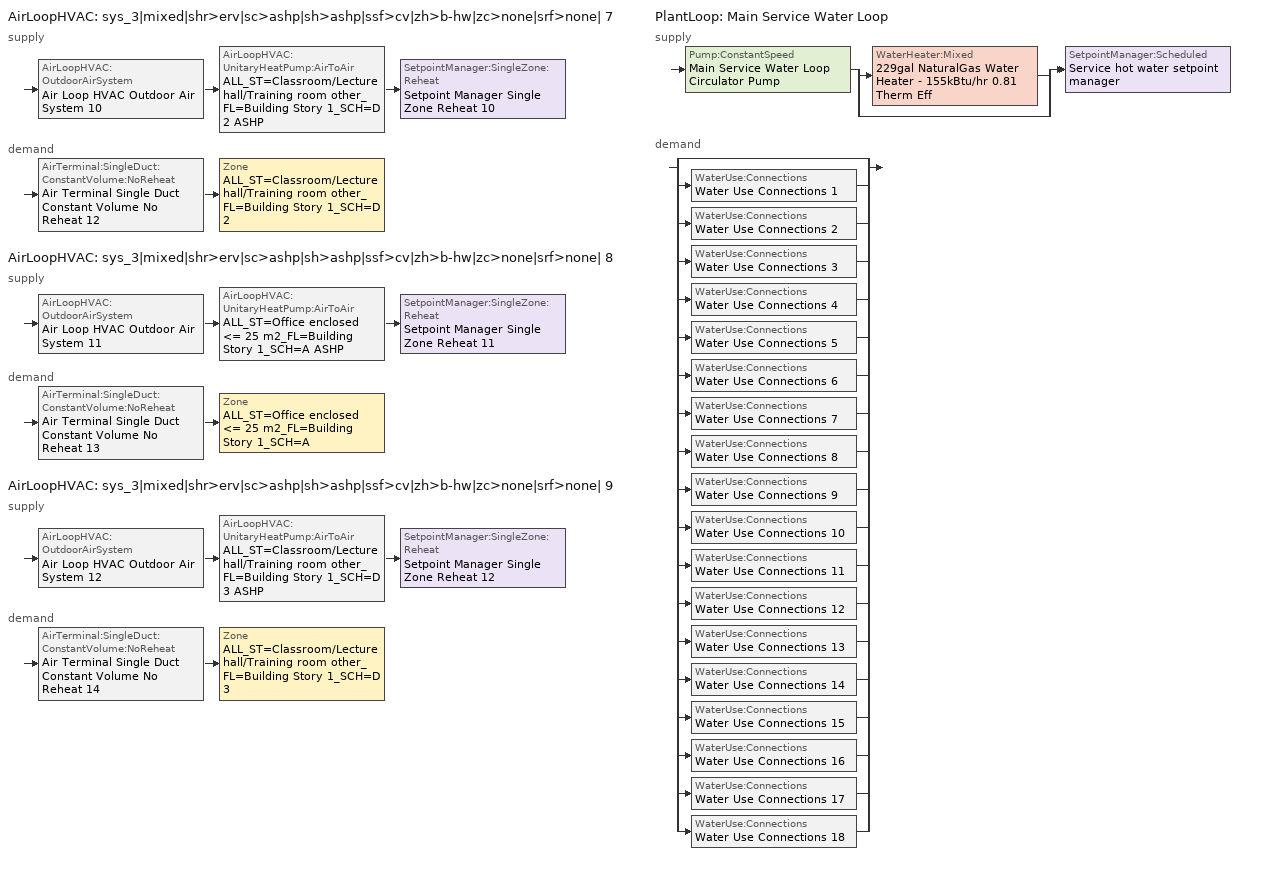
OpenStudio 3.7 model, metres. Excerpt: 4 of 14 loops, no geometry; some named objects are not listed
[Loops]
AirLoopHVAC 'sys_3|mixed|shr>erv|sc>ashp|sh>ashp|ssf>cv|zh>b-hw|zc>none|srf>none| 7'
 supply: AirLoopHVAC:OutdoorAirSystem 'Air Loop HVAC Outdoor Air System 10' > AirLoopHVAC:UnitaryHeatPump:AirToAir 'ALL_ST=Classroom/Lecture hall/Training room other_FL=Building Story 1_SCH=D 2 ASHP' > SetpointManager:SingleZone:Reheat 'Setpoint Manager Single Zone Reheat 10'
 demand: AirTerminal:SingleDuct:ConstantVolume:NoReheat 'Air Terminal Single Duct Constant Volume No Reheat 12' > Zone 'ALL_ST=Classroom/Lecture hall/Training room other_FL=Building Story 1_SCH=D 2'
AirLoopHVAC 'sys_3|mixed|shr>erv|sc>ashp|sh>ashp|ssf>cv|zh>b-hw|zc>none|srf>none| 8'
 supply: AirLoopHVAC:OutdoorAirSystem 'Air Loop HVAC Outdoor Air System 11' > AirLoopHVAC:UnitaryHeatPump:AirToAir 'ALL_ST=Office enclosed <= 25 m2_FL=Building Story 1_SCH=A ASHP' > SetpointManager:SingleZone:Reheat 'Setpoint Manager Single Zone Reheat 11'
 demand: AirTerminal:SingleDuct:ConstantVolume:NoReheat 'Air Terminal Single Duct Constant Volume No Reheat 13' > Zone 'ALL_ST=Office enclosed <= 25 m2_FL=Building Story 1_SCH=A'
AirLoopHVAC 'sys_3|mixed|shr>erv|sc>ashp|sh>ashp|ssf>cv|zh>b-hw|zc>none|srf>none| 9'
 supply: AirLoopHVAC:OutdoorAirSystem 'Air Loop HVAC Outdoor Air System 12' > AirLoopHVAC:UnitaryHeatPump:AirToAir 'ALL_ST=Classroom/Lecture hall/Training room other_FL=Building Story 1_SCH=D 3 ASHP' > SetpointManager:SingleZone:Reheat 'Setpoint Manager Single Zone Reheat 12'
 demand: AirTerminal:SingleDuct:ConstantVolume:NoReheat 'Air Terminal Single Duct Constant Volume No Reheat 14' > Zone 'ALL_ST=Classroom/Lecture hall/Training room other_FL=Building Story 1_SCH=D 3'
PlantLoop 'Main Service Water Loop'
 supply: Pump:ConstantSpeed 'Main Service Water Loop Circulator Pump' > split
  | WaterHeater:Mixed '229gal NaturalGas Water Heater - 155kBtu/hr 0.81 Therm Eff'
  | bypass
  join > SetpointManager:Scheduled 'Service hot water setpoint manager'
 demand: split
  | bypass
  | WaterUse:Connections 'Water Use Connections 1'
  | WaterUse:Connections 'Water Use Connections 2'
  | WaterUse:Connections 'Water Use Connections 3'
  | WaterUse:Connections 'Water Use Connections 4'
  | WaterUse:Connections 'Water Use Connections 5'
  | WaterUse:Connections 'Water Use Connections 6'
  | WaterUse:Connections 'Water Use Connections 7'
  | WaterUse:Connections 'Water Use Connections 8'
  | WaterUse:Connections 'Water Use Connections 9'
  | WaterUse:Connections 'Water Use Connections 10'
  | WaterUse:Connections 'Water Use Connections 11'
  | WaterUse:Connections 'Water Use Connections 12'
  | WaterUse:Connections 'Water Use Connections 13'
  | WaterUse:Connections 'Water Use Connections 14'
  | WaterUse:Connections 'Water Use Connections 15'
  | WaterUse:Connections 'Water Use Connections 16'
  | WaterUse:Connections 'Water Use Connections 17'
  | WaterUse:Connections 'Water Use Connections 18'
[Sizing:Zone] Zone Cooling Design Supply Air Temperature Input Method=TemperatureDifference; Zone Cooling Design Supply Air Temperature {C}=14; Zone Cooling Design Supply Air Temperature Difference {deltaC}=11; Zone Heating Design Supply Air Temperature Input Method=TemperatureDifference; Zone Heating Design Supply Air Temperature {C}=40; Zone Heating Design Supply Air Temperature Difference {deltaC}=21; Zone Cooling Design Supply Air Humidity Ratio {kg-H2O/kg-air}=0.0085; Zone Heating Design Supply Air Humidity Ratio {kg-H2O/kg-air}=0.008; Zone Heating Sizing Factor=1.3; Zone Cooling Sizing Factor=1; Cooling Design Air Flow Method=DesignDay; Heating Design Air Flow Method=DesignDay; Account for Dedicated Outdoor Air System=No; Dedicated Outdoor Air System Control Strategy=NeutralSupplyAir; Dedicated Outdoor Air Low Setpoint Temperature for Design {C}=autosize; Dedicated Outdoor Air High Setpoint Temperature for Design {C}=autosize; Zone Load Sizing Method=Sensible Load Only No Latent Load; Zone Latent Cooling Design Supply Air Humidity Ratio Input Method=HumidityRatioDifference; Zone Cooling Design Supply Air Humidity Ratio Difference {kgWater/kgDryAir}=0.005; Zone Latent Heating Design Supply Air Humidity Ratio Input Method=HumidityRatioDifference; Zone Humidification Design Supply Air Humidity Ratio Difference {kgWater/kgDryAir}=0.005
ALL_ST=Classroom/Lecture hall/Training room other_FL=Building Story 1_SCH=D 2; ALL_ST=Office enclosed <= 25 m2_FL=Building Story 1_SCH=A; ALL_ST=Classroom/Lecture hall/Training room other_FL=Building Story 1_SCH=D 3
[Zone equipment]
ALL_ST=Classroom/Lecture hall/Training room other_FL=Building Story 1_SCH=D 2: Zone HVAC Baseboard Convective Water 12, Air Terminal Single Duct Constant Volume No Reheat 12
ALL_ST=Office enclosed <= 25 m2_FL=Building Story 1_SCH=A: Zone HVAC Baseboard Convective Water 13, Air Terminal Single Duct Constant Volume No Reheat 13
ALL_ST=Classroom/Lecture hall/Training room other_FL=Building Story 1_SCH=D 3: Zone HVAC Baseboard Convective Water 14, Air Terminal Single Duct Constant Volume No Reheat 14
[PlantLoop]
Main Service Water Loop: Glycol Concentration=0; Maximum Loop Temperature {C}=60; Minimum Loop Temperature {C}=10; Plant Loop Volume {m3}=Autocalculate; Load Distribution Scheme=Optimal
[Sizing:Plant]
Main Service Water Loop: Loop Type=Heating; Design Loop Exit Temperature {C}=60; Loop Design Temperature Difference {deltaC}=5; Sizing Option=NonCoincident; Zone Timesteps in Averaging Window=1; Coincident Sizing Factor Mode=None
[AirLoopHVAC] Design Supply Air Flow Rate {m3/s}=autosize; Design Return Air Flow Fraction of Supply Air Flow=1
Name | Availability Schedule
sys_3|mixed|shr>erv|sc>ashp|sh>ashp|ssf>cv|zh>b-hw|zc>none|srf>none| 7 | sys_3|mixed|shr>none|sc>ashp|sh>ashp|ssf>cv|zh>b-hw|zc>none|srf>none| 7 Occ Sch
sys_3|mixed|shr>erv|sc>ashp|sh>ashp|ssf>cv|zh>b-hw|zc>none|srf>none| 8 | sys_3|mixed|shr>none|sc>ashp|sh>ashp|ssf>cv|zh>b-hw|zc>none|srf>none| 8 Occ Sch
sys_3|mixed|shr>erv|sc>ashp|sh>ashp|ssf>cv|zh>b-hw|zc>none|srf>none| 9 | sys_3|mixed|shr>none|sc>ashp|sh>ashp|ssf>cv|zh>b-hw|zc>none|srf>none| 9 Occ Sch
[Sizing:System] Type of Load to Size On=Sensible; Design Outdoor Air Flow Rate {m3/s}=Autosize; Central Heating Maximum System Air Flow Ratio=1; Preheat Design Temperature {C}=7; Preheat Design Humidity Ratio {kg-H2O/kg-Air}=0.008; Precool Design Temperature {C}=13; Precool Design Humidity Ratio {kg-H2O/kg-Air}=0.008; Central Cooling Design Supply Air Temperature {C}=13; Central Heating Design Supply Air Temperature {C}=43; Sizing Option=NonCoincident; 100% Outdoor Air in Cooling=No; 100% Outdoor Air in Heating=No; Central Cooling Design Supply Air Humidity Ratio {kg-H2O/kg-Air}=0.0085; Central Heating Design Supply Air Humidity Ratio {kg-H2O/kg-Air}=0.008; Cooling Design Air Flow Method=DesignDay; Cooling Design Air Flow Rate {m3/s}=0; Heating Design Air Flow Method=DesignDay; Heating Design Air Flow Rate {m3/s}=0; System Outdoor Air Method=ZoneSum; Zone Maximum Outdoor Air Fraction=1; Cooling Supply Air Flow Rate Per Floor Area {m3/s-m2}=0.00996765; Cooling Fraction of Autosized Cooling Supply Air Flow Rate=1; Cooling Supply Air Flow Rate Per Unit Cooling Capacity {m3/s-W}=3.94755e-05; Heating Supply Air Flow Rate Per Floor Area {m3/s-m2}=0.00996765; Heating Fraction of Autosized Heating Supply Air Flow Rate=1; Heating Fraction of Autosized Cooling Supply Air Flow Rate=1; Heating Supply Air Flow Rate Per Unit Heating Capacity {m3/s-W}=3.15882e-05; Cooling Design Capacity Method=CoolingDesignCapacity; Cooling Design Capacity {W}=autosize; Cooling Design Capacity Per Floor Area {W/m2}=234.7; Fraction of Autosized Cooling Design Capacity=1; Heating Design Capacity Method=HeatingDesignCapacity; Heating Design Capacity {W}=autosize; Heating Design Capacity Per Floor Area {W/m2}=157; Fraction of Autosized Heating Design Capacity=1; Central Cooling Capacity Control Method=OnOff; Occupant Diversity=autosize
sys_3|mixed|shr>erv|sc>ashp|sh>ashp|ssf>cv|zh>b-hw|zc>none|srf>none| 7; sys_3|mixed|shr>erv|sc>ashp|sh>ashp|ssf>cv|zh>b-hw|zc>none|srf>none| 8; sys_3|mixed|shr>erv|sc>ashp|sh>ashp|ssf>cv|zh>b-hw|zc>none|srf>none| 9
[Fan:OnOff] Availability Schedule=Always On Discrete; Fan Total Efficiency=0.39975; Maximum Flow Rate {m3/s}=autosize; Motor Efficiency=0.615; Motor In Airstream Fraction=1
Name | Pressure Rise {Pa} | Fan Power Ratio Function of Speed Ratio Curve | Fan Efficiency Ratio Function of Speed Ratio Curve
Fan On Off 10 | 1110.94 | Fan On Off Power Curve 9 | Fan On Off Efficiency Curve 9
Fan On Off 11 | 622.722 | Fan On Off Power Curve 10 | Fan On Off Efficiency Curve 10
Fan On Off 12 | 1110.94 | Fan On Off Power Curve 11 | Fan On Off Efficiency Curve 11
[Coil:Cooling:DX:SingleSpeed] Availability Schedule=Always On Discrete; Rated Total Cooling Capacity {W}=autosize; Rated Sensible Heat Ratio=autosize; Rated Air Flow Rate {m3/s}=autosize; Rated Evaporator Fan Power Per Volume Flow Rate 2017 {W/(m3/s)}=773.3; Rated Evaporator Fan Power Per Volume Flow Rate 2023 {W/(m3/s)}=934.4; Total Cooling Capacity Function of Temperature Curve=DXCOOL-NECB2011-REF-CAPFT; Total Cooling Capacity Function of Flow Fraction Curve=DXCOOL-NECB2011-REF-CAPFFLOW; Energy Input Ratio Function of Temperature Curve=DXCOOL-NECB2011-REF-COOLEIRFT; Energy Input Ratio Function of Flow Fraction Curve=DXCOOL-NECB2011-REF-COOLEIRFFLOW; Part Load Fraction Correlation Curve=DXCOOL-NECB2011-REF-COOLPLFFPLR; Minimum Outdoor Dry-Bulb Temperature for Compressor Operation {C}=-25; Nominal Time for Condensate Removal to Begin {s}=0; Ratio of Initial Moisture Evaporation Rate and Steady State Latent Capacity=0; Maximum Cycling Rate {cycles/hr}=0; Latent Capacity Time Constant {s}=0; Condenser Type=AirCooled; Evaporative Condenser Effectiveness=0.9; Evaporative Condenser Air Flow Rate {m3/s}=autosize; Evaporative Condenser Pump Rated Power Consumption {W}=autosize; Crankcase Heater Capacity {W}=0; Maximum Outdoor Dry-Bulb Temperature for Crankcase Heater Operation {C}=10; Basin Heater Capacity {W/K}=0; Basin Heater Setpoint Temperature {C}=2
Name | Rated COP {W/W}
CoilCoolingDXSingleSpeed_ashp 9 338kBtu/hr 9.3EER; CoilCoolingDXSingleSpeed_ashp 11 413kBtu/hr 9.3EER | 3.23359
CoilCoolingDXSingleSpeed_ashp 10 96kBtu/hr 10.8EER | 3.73314
[Coil:Heating:DX:SingleSpeed] Availability Schedule=Always On Discrete; Rated Air Flow Rate {m3/s}=Autosize; Rated Supply Fan Power Per Volume Flow Rate 2017 {W/(m3/s)}=773.3; Rated Supply Fan Power Per Volume Flow Rate 2023 {W/(m3/s)}=934.4; Total Heating Capacity Function of Temperature Curve=DXHEAT-NECB2011-REF-CAPFT; Total Heating Capacity Function of Flow Fraction Curve=DXHEAT-NECB2011-REF-CAPFFLOW; Energy Input Ratio Function of Temperature Curve=DXHEAT-NECB2011-REF-EIRFT; Energy Input Ratio Function of Flow Fraction Curve=DXHEAT-NECB2011-REF-EIRFFLOW; Part Load Fraction Correlation Curve=DXHEAT-NECB2011-REF-PLFFPLR; Minimum Outdoor Dry-Bulb Temperature for Compressor Operation {C}=-10; Defrost Strategy=Resistive; Defrost Control=Timed; Defrost Time Period Fraction=0.166667; Resistive Defrost Heater Capacity {W}=2000
Name | Rated Total Heating Capacity {W} | Rated COP {W/W}
CoilHeatingDXSingleSpeed_ashp 9 245 Clg kBtu/hr 3.2COPH | 71772.8 | 3.51438
CoilHeatingDXSingleSpeed_ashp 10 70 Clg kBtu/hr 3.3COPH | 20434.1 | 3.53865
CoilHeatingDXSingleSpeed_ashp 11 299 Clg kBtu/hr 3.2COPH | 87719.4 | 3.54015
[Controller:OutdoorAir] Minimum Outdoor Air Flow Rate {m3/s}=autosize; Maximum Outdoor Air Flow Rate {m3/s}=Autosize; Economizer Control Type=DifferentialEnthalpy; Economizer Control Action Type=ModulateFlow; Lockout Type=NoLockout; Minimum Limit Type=FixedMinimum; High Humidity Control=No; Heat Recovery Bypass Control Type=BypassWhenOAFlowGreaterThanMinimum; Economizer Operation Staging=InterlockedWithMechanicalCooling
Name | Minimum Outdoor Air Schedule | Controller Mechanical Ventilation
Controller Outdoor Air 10 | sys_3|mixed|shr>none|sc>ashp|sh>ashp|ssf>cv|zh>b-hw|zc>none|srf>none| 7 Occ Sch | Controller Mechanical Ventilation 10
Controller Outdoor Air 11 | sys_3|mixed|shr>none|sc>ashp|sh>ashp|ssf>cv|zh>b-hw|zc>none|srf>none| 8 Occ Sch | Controller Mechanical Ventilation 11
Controller Outdoor Air 12 | sys_3|mixed|shr>none|sc>ashp|sh>ashp|ssf>cv|zh>b-hw|zc>none|srf>none| 9 Occ Sch | Controller Mechanical Ventilation 12
[Controller:MechanicalVentilation] Availability Schedule=Always On Discrete; System Outdoor Air Method=ZoneSum
Controller Mechanical Ventilation 10; Controller Mechanical Ventilation 11; Controller Mechanical Ventilation 12
[AirLoopHVAC:OutdoorAirSystem]
Name | Controller
Air Loop HVAC Outdoor Air System 10 | Controller Outdoor Air 10
Air Loop HVAC Outdoor Air System 11 | Controller Outdoor Air 11
Air Loop HVAC Outdoor Air System 12 | Controller Outdoor Air 12
[Coil:Heating:Gas] Availability Schedule=Always On Discrete; Nominal Capacity {W}=AutoSize; On Cycle Parasitic Electric Load {W}=0; Part Load Fraction Correlation Curve=FURNACE-EFFPLR-NECB2011; Off Cycle Parasitic Gas Load {W}=0
Name | Gas Burner Efficiency
Coil Heating Gas 10; Coil Heating Gas 12 | 0.81
Coil Heating Gas 11 | 0.924
[AirLoopHVAC:UnitaryHeatPump:AirToAir] Availability Schedule=Always On Discrete; Supply Air Flow Rate During Cooling Operation {m3/s}=Autosize; Supply Air Flow Rate During Heating Operation {m3/s}=Autosize; Maximum Supply Air Temperature from Supplemental Heater {C}=Autosize
Name | Controlling Zone or Thermostat Location | Supply Air Fan | Heating Coil | Cooling Coil | Supplemental Heating Coil | Supply Air Fan Operating Mode Schedule
ALL_ST=Classroom/Lecture hall/Training room other_FL=Building Story 1_SCH=D 2 ASHP | ALL_ST=Classroom/Lecture hall/Training room other_FL=Building Story 1_SCH=D 2 | Fan On Off 10 | CoilHeatingDXSingleSpeed_ashp 9 245 Clg kBtu/hr 3.2COPH | CoilCoolingDXSingleSpeed_ashp 9 338kBtu/hr 9.3EER | Coil Heating Gas 10 | sys_3|mixed|shr>none|sc>ashp|sh>ashp|ssf>cv|zh>b-hw|zc>none|srf>none| 7 Occ Sch
ALL_ST=Office enclosed <= 25 m2_FL=Building Story 1_SCH=A ASHP | ALL_ST=Office enclosed <= 25 m2_FL=Building Story 1_SCH=A | Fan On Off 11 | CoilHeatingDXSingleSpeed_ashp 10 70 Clg kBtu/hr 3.3COPH | CoilCoolingDXSingleSpeed_ashp 10 96kBtu/hr 10.8EER | Coil Heating Gas 11 | sys_3|mixed|shr>none|sc>ashp|sh>ashp|ssf>cv|zh>b-hw|zc>none|srf>none| 8 Occ Sch
ALL_ST=Classroom/Lecture hall/Training room other_FL=Building Story 1_SCH=D 3 ASHP | ALL_ST=Classroom/Lecture hall/Training room other_FL=Building Story 1_SCH=D 3 | Fan On Off 12 | CoilHeatingDXSingleSpeed_ashp 11 299 Clg kBtu/hr 3.2COPH | CoilCoolingDXSingleSpeed_ashp 11 413kBtu/hr 9.3EER | Coil Heating Gas 12 | sys_3|mixed|shr>none|sc>ashp|sh>ashp|ssf>cv|zh>b-hw|zc>none|srf>none| 9 Occ Sch
[SetpointManager:SingleZone:Reheat] Minimum Supply Air Temperature {C}=13; Maximum Supply Air Temperature {C}=43
Name | Control Zone | Setpoint Node or NodeList
Setpoint Manager Single Zone Reheat 10 | ALL_ST=Classroom/Lecture hall/Training room other_FL=Building Story 1_SCH=D 2 | sys_3|mixed|shr>erv|sc>ashp|sh>ashp|ssf>cv|zh>b-hw|zc>none|srf>none| 7 Supply Outlet Node
Setpoint Manager Single Zone Reheat 11 | ALL_ST=Office enclosed <= 25 m2_FL=Building Story 1_SCH=A | sys_3|mixed|shr>erv|sc>ashp|sh>ashp|ssf>cv|zh>b-hw|zc>none|srf>none| 8 Supply Outlet Node
Setpoint Manager Single Zone Reheat 12 | ALL_ST=Classroom/Lecture hall/Training room other_FL=Building Story 1_SCH=D 3 | sys_3|mixed|shr>erv|sc>ashp|sh>ashp|ssf>cv|zh>b-hw|zc>none|srf>none| 9 Supply Outlet Node
[AirTerminal:SingleDuct:ConstantVolume:NoReheat] Availability Schedule=Always On Discrete; Maximum Air Flow Rate {m3/s}=AutoSize
Air Terminal Single Duct Constant Volume No Reheat 12; Air Terminal Single Duct Constant Volume No Reheat 13; Air Terminal Single Duct Constant Volume No Reheat 14
[SetpointManager:Scheduled]
Service hot water setpoint manager: Control Variable=Temperature; Schedule=Service Water Loop Temp - 140F; Setpoint Node or NodeList=Main Service Water Loop Supply Outlet Node
[Pump:ConstantSpeed]
Main Service Water Loop Circulator Pump: Rated Flow Rate {m3/s}=autosize; Rated Pump Head {Pa}=1.06806e+06; Rated Power Consumption {W}=autosize; Motor Efficiency=0.855; Fraction of Motor Inefficiencies to Fluid Stream=0; Pump Control Type=Intermittent; Design Power Sizing Method=PowerPerFlowPerPressure; Design Electric Power per Unit Flow Rate {W/(m3/s)}=348701.1; Design Shaft Power per Unit Flow Rate per Unit Head {W-s/m3-Pa}=1.28205
[WaterHeater:Mixed]
229gal NaturalGas Water Heater - 155kBtu/hr 0.81 Therm Eff: Tank Volume {m3}=0.868577; Setpoint Temperature Schedule=Service Water Loop Temp - 140F; Deadband Temperature Difference {deltaC}=2; Maximum Temperature Limit {C}=60; Heater Control Type=Cycle; Heater Maximum Capacity {W}=45383.1; Heater Fuel Type=NaturalGas; Heater Thermal Efficiency=0.809608; Part Load Factor Curve=SWH-EFFFPLR-NECB2011; Off Cycle Parasitic Fuel Consumption Rate {W}=88.1911; Off Cycle Parasitic Fuel Type=NaturalGas; Off Cycle Parasitic Heat Fraction to Tank=0.8; On Cycle Parasitic Fuel Consumption Rate {W}=88.1911; On Cycle Parasitic Fuel Type=NaturalGas; On Cycle Parasitic Heat Fraction to Tank=0; Ambient Temperature Indicator=Schedule; Ambient Temperature Schedule=Water Heater Ambient Temp Schedule 70.0F; Off Cycle Loss Coefficient to Ambient Temperature {W/K}=11.2126; On Cycle Loss Coefficient to Ambient Temperature {W/K}=11.2126; Use Side Effectiveness=1; Source Side Effectiveness=1; Use Side Design Flow Rate {m3/s}=autosize; Source Side Design Flow Rate {m3/s}=autosize; Indirect Water Heating Recovery Time {hr}=1.5; Source Side Flow Control Mode=IndirectHeatPrimarySetpoint
[WaterHeater:Sizing]
229gal NaturalGas Water Heater - 155kBtu/hr 0.81 Therm Eff: Design Mode=PeakDraw; Time Storage Can Meet Peak Draw {hr}=0.538503; Time for Tank Recovery {hr}=0; Nominal Tank Volume for Autosizing Plant Connections {m3}=1
[WaterUse:Connections] Drain Water Heat Exchanger Type=None; Drain Water Heat Exchanger Destination=Plant
Name | Water Use Equipment Name 1
Water Use Connections 1 | Cafeteria_zn_1_flr_1 Service Water Use 0.24gal/min
Water Use Connections 2 | Computer_class_zn_1_flr_1 Service Water Use 0.12gal/min
Water Use Connections 3 | Corner_class_1_pod_1_zn_1_flr_1 Service Water Use 0.07gal/min
Water Use Connections 4 | Corner_class_1_pod_2_zn_1_flr_1 Service Water Use 0.07gal/min
Water Use Connections 5 | Corner_class_1_pod_3_zn_1_flr_1 Service Water Use 0.07gal/min
Water Use Connections 6 | Corner_class_2_pod_1_zn_1_flr_1 Service Water Use 0.07gal/min
Water Use Connections 7 | Corner_class_2_pod_2_zn_1_flr_1 Service Water Use 0.07gal/min
Water Use Connections 8 | Corner_class_2_pod_3_zn_1_flr_1 Service Water Use 0.07gal/min
Water Use Connections 9 | Gym_zn_1_flr_1 Service Water Use 0.54gal/min
Water Use Connections 10 | Kitchen_zn_1_flr_1 Service Water Use 0.08gal/min
Water Use Connections 11 | Library_media_center_zn_1_flr_1 Service Water Use 0.15gal/min
Water Use Connections 12 | Mult_class_1_pod_1_zn_1_flr_1 Service Water Use 0.35gal/min
Water Use Connections 13 | Mult_class_1_pod_2_zn_1_flr_1 Service Water Use 0.35gal/min
Water Use Connections 14 | Mult_class_1_pod_3_zn_1_flr_1 Service Water Use 0.35gal/min
Water Use Connections 15 | Mult_class_2_pod_1_zn_1_flr_1 Service Water Use 0.35gal/min
Water Use Connections 16 | Mult_class_2_pod_2_zn_1_flr_1 Service Water Use 0.35gal/min
Water Use Connections 17 | Mult_class_2_pod_3_zn_1_flr_1 Service Water Use 0.23gal/min
Water Use Connections 18 | Offices_zn_1_flr_1 Service Water Use 0.17gal/min
[WaterUse:Equipment:Definition]
Name | Peak Flow Rate {m3/s} | Target Temperature Schedule | Sensible Fraction Schedule | Latent Fraction Schedule
Cafeteria_zn_1_flr_1 Service Water Use Def 0.24gal/min | 1.50573e-05 | Schedule Ruleset 5 | Schedule Ruleset 3 | Schedule Ruleset 4
Computer_class_zn_1_flr_1 Service Water Use Def 0.12gal/min | 7.45697e-06 | Schedule Ruleset 8 | Schedule Ruleset 6 | Schedule Ruleset 7
Corner_class_1_pod_1_zn_1_flr_1 Service Water Use Def 0.07gal/min | 4.55704e-06 | Schedule Ruleset 11 | Schedule Ruleset 9 | Schedule Ruleset 10
Corner_class_1_pod_2_zn_1_flr_1 Service Water Use Def 0.07gal/min | 4.55704e-06 | Schedule Ruleset 14 | Schedule Ruleset 12 | Schedule Ruleset 13
Corner_class_1_pod_3_zn_1_flr_1 Service Water Use Def 0.07gal/min | 4.55704e-06 | Schedule Ruleset 17 | Schedule Ruleset 15 | Schedule Ruleset 16
Corner_class_2_pod_1_zn_1_flr_1 Service Water Use Def 0.07gal/min | 4.55704e-06 | Schedule Ruleset 20 | Schedule Ruleset 18 | Schedule Ruleset 19
Corner_class_2_pod_2_zn_1_flr_1 Service Water Use Def 0.07gal/min | 4.55704e-06 | Schedule Ruleset 23 | Schedule Ruleset 21 | Schedule Ruleset 22
Corner_class_2_pod_3_zn_1_flr_1 Service Water Use Def 0.07gal/min | 4.55704e-06 | Schedule Ruleset 26 | Schedule Ruleset 24 | Schedule Ruleset 25
Gym_zn_1_flr_1 Service Water Use Def 0.54gal/min | 3.413e-05 | Schedule Ruleset 29 | Schedule Ruleset 27 | Schedule Ruleset 28
Kitchen_zn_1_flr_1 Service Water Use Def 0.08gal/min | 5.35372e-06 | Schedule Ruleset 32 | Schedule Ruleset 30 | Schedule Ruleset 31
Library_media_center_zn_1_flr_1 Service Water Use Def 0.15gal/min | 9.53632e-06 | Schedule Ruleset 35 | Schedule Ruleset 33 | Schedule Ruleset 34
Mult_class_1_pod_1_zn_1_flr_1 Service Water Use Def 0.35gal/min | 2.19566e-05 | Schedule Ruleset 38 | Schedule Ruleset 36 | Schedule Ruleset 37
Mult_class_1_pod_2_zn_1_flr_1 Service Water Use Def 0.35gal/min | 2.19566e-05 | Schedule Ruleset 41 | Schedule Ruleset 39 | Schedule Ruleset 40
Mult_class_1_pod_3_zn_1_flr_1 Service Water Use Def 0.35gal/min | 2.19566e-05 | Schedule Ruleset 44 | Schedule Ruleset 42 | Schedule Ruleset 43
Mult_class_2_pod_1_zn_1_flr_1 Service Water Use Def 0.35gal/min | 2.19566e-05 | Schedule Ruleset 47 | Schedule Ruleset 45 | Schedule Ruleset 46
Mult_class_2_pod_2_zn_1_flr_1 Service Water Use Def 0.35gal/min | 2.19566e-05 | Schedule Ruleset 50 | Schedule Ruleset 48 | Schedule Ruleset 49
Mult_class_2_pod_3_zn_1_flr_1 Service Water Use Def 0.23gal/min | 1.44997e-05 | Schedule Ruleset 53 | Schedule Ruleset 51 | Schedule Ruleset 52
Offices_zn_1_flr_1 Service Water Use Def 0.17gal/min | 1.05401e-05 | Schedule Ruleset 56 | Schedule Ruleset 54 | Schedule Ruleset 55
[WaterUse:Equipment]
Name | Water Use Equipment Definition | Space | Flow Rate Fraction Schedule
Cafeteria_zn_1_flr_1 Service Water Use 0.24gal/min | Cafeteria_zn_1_flr_1 Service Water Use Def 0.24gal/min | Cafeteria_ZN_1_FLR_1 | NECB-C-Service Water Heating
Computer_class_zn_1_flr_1 Service Water Use 0.12gal/min | Computer_class_zn_1_flr_1 Service Water Use Def 0.12gal/min | Computer_Class_ZN_1_FLR_1 | NECB-D-Service Water Heating
Corner_class_1_pod_1_zn_1_flr_1 Service Water Use 0.07gal/min | Corner_class_1_pod_1_zn_1_flr_1 Service Water Use Def 0.07gal/min | Corner_Class_1_Pod_1_ZN_1_FLR_1 | NECB-D-Service Water Heating
Corner_class_1_pod_2_zn_1_flr_1 Service Water Use 0.07gal/min | Corner_class_1_pod_2_zn_1_flr_1 Service Water Use Def 0.07gal/min | Corner_Class_1_Pod_2_ZN_1_FLR_1 | NECB-D-Service Water Heating
Corner_class_1_pod_3_zn_1_flr_1 Service Water Use 0.07gal/min | Corner_class_1_pod_3_zn_1_flr_1 Service Water Use Def 0.07gal/min | Corner_Class_1_Pod_3_ZN_1_FLR_1 | NECB-D-Service Water Heating
Corner_class_2_pod_1_zn_1_flr_1 Service Water Use 0.07gal/min | Corner_class_2_pod_1_zn_1_flr_1 Service Water Use Def 0.07gal/min | Corner_Class_2_Pod_1_ZN_1_FLR_1 | NECB-D-Service Water Heating
Corner_class_2_pod_2_zn_1_flr_1 Service Water Use 0.07gal/min | Corner_class_2_pod_2_zn_1_flr_1 Service Water Use Def 0.07gal/min | Corner_Class_2_Pod_2_ZN_1_FLR_1 | NECB-D-Service Water Heating
Corner_class_2_pod_3_zn_1_flr_1 Service Water Use 0.07gal/min | Corner_class_2_pod_3_zn_1_flr_1 Service Water Use Def 0.07gal/min | Corner_Class_2_Pod_3_ZN_1_FLR_1 | NECB-D-Service Water Heating
Gym_zn_1_flr_1 Service Water Use 0.54gal/min | Gym_zn_1_flr_1 Service Water Use Def 0.54gal/min | Gym_ZN_1_FLR_1 | NECB-B-Service Water Heating
Kitchen_zn_1_flr_1 Service Water Use 0.08gal/min | Kitchen_zn_1_flr_1 Service Water Use Def 0.08gal/min | Kitchen_ZN_1_FLR_1 | NECB-B-Service Water Heating
Library_media_center_zn_1_flr_1 Service Water Use 0.15gal/min | Library_media_center_zn_1_flr_1 Service Water Use Def 0.15gal/min | Library_Media_Center_ZN_1_FLR_1 | NECB-C-Service Water Heating
Mult_class_1_pod_1_zn_1_flr_1 Service Water Use 0.35gal/min | Mult_class_1_pod_1_zn_1_flr_1 Service Water Use Def 0.35gal/min | Mult_Class_1_Pod_1_ZN_1_FLR_1 | NECB-D-Service Water Heating
Mult_class_1_pod_2_zn_1_flr_1 Service Water Use 0.35gal/min | Mult_class_1_pod_2_zn_1_flr_1 Service Water Use Def 0.35gal/min | Mult_Class_1_Pod_2_ZN_1_FLR_1 | NECB-D-Service Water Heating
Mult_class_1_pod_3_zn_1_flr_1 Service Water Use 0.35gal/min | Mult_class_1_pod_3_zn_1_flr_1 Service Water Use Def 0.35gal/min | Mult_Class_1_Pod_3_ZN_1_FLR_1 | NECB-D-Service Water Heating
Mult_class_2_pod_1_zn_1_flr_1 Service Water Use 0.35gal/min | Mult_class_2_pod_1_zn_1_flr_1 Service Water Use Def 0.35gal/min | Mult_Class_2_Pod_1_ZN_1_FLR_1 | NECB-D-Service Water Heating
Mult_class_2_pod_2_zn_1_flr_1 Service Water Use 0.35gal/min | Mult_class_2_pod_2_zn_1_flr_1 Service Water Use Def 0.35gal/min | Mult_Class_2_Pod_2_ZN_1_FLR_1 | NECB-D-Service Water Heating
Mult_class_2_pod_3_zn_1_flr_1 Service Water Use 0.23gal/min | Mult_class_2_pod_3_zn_1_flr_1 Service Water Use Def 0.23gal/min | Mult_Class_2_Pod_3_ZN_1_FLR_1 | NECB-D-Service Water Heating
Offices_zn_1_flr_1 Service Water Use 0.17gal/min | Offices_zn_1_flr_1 Service Water Use Def 0.17gal/min | Offices_ZN_1_FLR_1 | NECB-A-Service Water Heating
[EnergyManagementSystem:Sensor] Output Variable or Output Meter Index Key=Environment; Output Variable or Output Meter=Site Outdoor Air Drybulb Temperature
OAT; OAT_1
[EnergyManagementSystem:Actuator] Actuated Component Type=Schedule:Year; Actuated Component Control Type=Schedule Value
Name | Actuated Component
sys3mixedshrnonescashpshashpssfcvzhbhwzcnonesrfnone7HtgSch0; sys3mixedshrnonescashpshashpssfcvzhbhwzcnonesrfnone9HtgSch0 | NECB-D-Thermostat Setpoint-Heating
sys3mixedshrnonescashpshashpssfcvzhbhwzcnonesrfnone7ClgSch0; sys3mixedshrnonescashpshashpssfcvzhbhwzcnonesrfnone9ClgSch0 | NECB-D-Thermostat Setpoint-Cooling
[EnergyManagementSystem:Program]
sys3mixedshrnonescashpshashpssfcvzhbhwzcnonesrfnone7OptimumStartProg0: IF DaylightSavings==0 && DayOfWeek>1 && Hour==5 && OAT<23.9 && OAT>1.7; SET sys3mixedshrnonescashpshashpssfcvzhbhwzcnonesrfnone7ClgSch0 = 29.4; SET sys3mixedshrnonescashpshashpssfcvzhbhwzcnonesrfnone7HtgSch0 = 15.6; ELSEIF DaylightSavings==0 && DayOfWeek==1 && Hour==7 && OAT<23.9 && OAT>1.7; SET sys3mixedshrnonescashpshashpssfcvzhbhwzcnonesrfnone7ClgSch0 = 29.4; SET sys3mixedshrnonescashpshashpssfcvzhbhwzcnonesrfnone7HtgSch0 = 15.6; ELSEIF DaylightSavings==1 && DayOfWeek>1 && Hour==4 && OAT<23.9 && OAT>1.7; SET sys3mixedshrnonescashpshashpssfcvzhbhwzcnonesrfnone7ClgSch0 = 29.4; SET sys3mixedshrnonescashpshashpssfcvzhbhwzcnonesrfnone7HtgSch0 = 15.6; ELSEIF DaylightSavings==1 && DayOfWeek==1 && Hour==6 && OAT<23.9 && OAT>1.7; SET sys3mixedshrnonescashpshashpssfcvzhbhwzcnonesrfnone7ClgSch0 = 29.4; SET sys3mixedshrnonescashpshashpssfcvzhbhwzcnonesrfnone7HtgSch0 = 15.6; ELSE; SET sys3mixedshrnonescashpshashpssfcvzhbhwzcnonesrfnone7ClgSch0 = NULL; SET sys3mixedshrnonescashpshashpssfcvzhbhwzcnonesrfnone7HtgSch0 = NULL; ENDIF
sys3mixedshrnonescashpshashpssfcvzhbhwzcnonesrfnone9OptimumStartProg0: IF DaylightSavings==0 && DayOfWeek>1 && Hour==5 && OAT_1<23.9 && OAT_1>1.7; SET sys3mixedshrnonescashpshashpssfcvzhbhwzcnonesrfnone9ClgSch0 = 29.4; SET sys3mixedshrnonescashpshashpssfcvzhbhwzcnonesrfnone9HtgSch0 = 15.6; ELSEIF DaylightSavings==0 && DayOfWeek==1 && Hour==7 && OAT_1<23.9 && OAT_1>1.7; SET sys3mixedshrnonescashpshashpssfcvzhbhwzcnonesrfnone9ClgSch0 = 29.4; SET sys3mixedshrnonescashpshashpssfcvzhbhwzcnonesrfnone9HtgSch0 = 15.6; ELSEIF DaylightSavings==1 && DayOfWeek>1 && Hour==4 && OAT_1<23.9 && OAT_1>1.7; SET sys3mixedshrnonescashpshashpssfcvzhbhwzcnonesrfnone9ClgSch0 = 29.4; SET sys3mixedshrnonescashpshashpssfcvzhbhwzcnonesrfnone9HtgSch0 = 15.6; ELSEIF DaylightSavings==1 && DayOfWeek==1 && Hour==6 && OAT_1<23.9 && OAT_1>1.7; SET sys3mixedshrnonescashpshashpssfcvzhbhwzcnonesrfnone9ClgSch0 = 29.4; SET sys3mixedshrnonescashpshashpssfcvzhbhwzcnonesrfnone9HtgSch0 = 15.6; ELSE; SET sys3mixedshrnonescashpshashpssfcvzhbhwzcnonesrfnone9ClgSch0 = NULL; SET sys3mixedshrnonescashpshashpssfcvzhbhwzcnonesrfnone9HtgSch0 = NULL; ENDIF
[EnergyManagementSystem:ProgramCallingManager]
sys3mixedshrnonescashpshashpssfcvzhbhwzcnonesrfnone7OptimumStartCallingManager0: BeginTimestepBeforePredictor; sys3mixedshrnonescashpshashpssfcvzhbhwzcnonesrfnone7OptimumStartProg0
sys3mixedshrnonescashpshashpssfcvzhbhwzcnonesrfnone9OptimumStartCallingManager0: BeginTimestepBeforePredictor; sys3mixedshrnonescashpshashpssfcvzhbhwzcnonesrfnone9OptimumStartProg0
[Schedule:Ruleset]
NECB-D-Thermostat Setpoint-Heating: Default Day Schedule=NECB-D-Thermostat Setpoint-Heating Default
NECB-D-Thermostat Setpoint-Cooling: Default Day Schedule=NECB-D-Thermostat Setpoint-Cooling Default
Service Water Loop Temp - 140F: Default Day Schedule=Service Water Loop Temp - 140F Default
Water Heater Ambient Temp Schedule 70.0F: Default Day Schedule=Water Heater Ambient Temp Schedule 70.0F Default
Schedule Ruleset 3: Default Day Schedule=Schedule Day 5
Schedule Ruleset 4: Default Day Schedule=Schedule Day 6
Schedule Ruleset 5: Default Day Schedule=Schedule Day 7
NECB-C-Service Water Heating: Default Day Schedule=NECB-C-Service Water Heating Default
Schedule Ruleset 6: Default Day Schedule=Schedule Day 8
Schedule Ruleset 7: Default Day Schedule=Schedule Day 9
Schedule Ruleset 8: Default Day Schedule=Schedule Day 10
NECB-D-Service Water Heating: Default Day Schedule=NECB-D-Service Water Heating Default
Schedule Ruleset 9: Default Day Schedule=Schedule Day 11
Schedule Ruleset 10: Default Day Schedule=Schedule Day 12
Schedule Ruleset 11: Default Day Schedule=Schedule Day 13
Schedule Ruleset 12: Default Day Schedule=Schedule Day 14
Schedule Ruleset 13: Default Day Schedule=Schedule Day 15
Schedule Ruleset 14: Default Day Schedule=Schedule Day 16
Schedule Ruleset 15: Default Day Schedule=Schedule Day 17
Schedule Ruleset 16: Default Day Schedule=Schedule Day 18
Schedule Ruleset 17: Default Day Schedule=Schedule Day 19
Schedule Ruleset 18: Default Day Schedule=Schedule Day 20
Schedule Ruleset 19: Default Day Schedule=Schedule Day 21
Schedule Ruleset 20: Default Day Schedule=Schedule Day 22
Schedule Ruleset 21: Default Day Schedule=Schedule Day 23
Schedule Ruleset 22: Default Day Schedule=Schedule Day 24
Schedule Ruleset 23: Default Day Schedule=Schedule Day 25
Schedule Ruleset 24: Default Day Schedule=Schedule Day 26
Schedule Ruleset 25: Default Day Schedule=Schedule Day 27
Schedule Ruleset 26: Default Day Schedule=Schedule Day 28
Schedule Ruleset 27: Default Day Schedule=Schedule Day 29
Schedule Ruleset 28: Default Day Schedule=Schedule Day 30
Schedule Ruleset 29: Default Day Schedule=Schedule Day 31
NECB-B-Service Water Heating: Default Day Schedule=NECB-B-Service Water Heating Default
Schedule Ruleset 30: Default Day Schedule=Schedule Day 32
Schedule Ruleset 31: Default Day Schedule=Schedule Day 33
Schedule Ruleset 32: Default Day Schedule=Schedule Day 34
Schedule Ruleset 33: Default Day Schedule=Schedule Day 35
Schedule Ruleset 34: Default Day Schedule=Schedule Day 36
Schedule Ruleset 35: Default Day Schedule=Schedule Day 37
Schedule Ruleset 36: Default Day Schedule=Schedule Day 38
Schedule Ruleset 37: Default Day Schedule=Schedule Day 39
Schedule Ruleset 38: Default Day Schedule=Schedule Day 40
Schedule Ruleset 39: Default Day Schedule=Schedule Day 41
Schedule Ruleset 40: Default Day Schedule=Schedule Day 42
Schedule Ruleset 41: Default Day Schedule=Schedule Day 43
Schedule Ruleset 42: Default Day Schedule=Schedule Day 44
Schedule Ruleset 43: Default Day Schedule=Schedule Day 45
Schedule Ruleset 44: Default Day Schedule=Schedule Day 46
Schedule Ruleset 45: Default Day Schedule=Schedule Day 47
Schedule Ruleset 46: Default Day Schedule=Schedule Day 48
Schedule Ruleset 47: Default Day Schedule=Schedule Day 49
Schedule Ruleset 48: Default Day Schedule=Schedule Day 50
Schedule Ruleset 49: Default Day Schedule=Schedule Day 51
Schedule Ruleset 50: Default Day Schedule=Schedule Day 52
Schedule Ruleset 51: Default Day Schedule=Schedule Day 53
Schedule Ruleset 52: Default Day Schedule=Schedule Day 54
Schedule Ruleset 53: Default Day Schedule=Schedule Day 55
Schedule Ruleset 54: Default Day Schedule=Schedule Day 56
Schedule Ruleset 55: Default Day Schedule=Schedule Day 57
Schedule Ruleset 56: Default Day Schedule=Schedule Day 58
NECB-A-Service Water Heating: Default Day Schedule=NECB-A-Service Water Heating Default
sys_3|mixed|shr>none|sc>ashp|sh>ashp|ssf>cv|zh>b-hw|zc>none|srf>none| 7 Occ Sch: Default Day Schedule=sys_3|mixed|shr>none|sc>ashp|sh>ashp|ssf>cv|zh>b-hw|zc>none|srf>none| 7 Occ Sch Default; Summer Design Day Schedule=sys_3|mixed|shr>none|sc>ashp|sh>ashp|ssf>cv|zh>b-hw|zc>none|srf>none| 7 Occ Sch Summer Design Day; Winter Design Day Schedule=sys_3|mixed|shr>none|sc>ashp|sh>ashp|ssf>cv|zh>b-hw|zc>none|srf>none| 7 Occ Sch Winter Design Day
sys_3|mixed|shr>none|sc>ashp|sh>ashp|ssf>cv|zh>b-hw|zc>none|srf>none| 8 Occ Sch: Default Day Schedule=sys_3|mixed|shr>none|sc>ashp|sh>ashp|ssf>cv|zh>b-hw|zc>none|srf>none| 8 Occ Sch Default; Summer Design Day Schedule=sys_3|mixed|shr>none|sc>ashp|sh>ashp|ssf>cv|zh>b-hw|zc>none|srf>none| 8 Occ Sch Summer Design Day; Winter Design Day Schedule=sys_3|mixed|shr>none|sc>ashp|sh>ashp|ssf>cv|zh>b-hw|zc>none|srf>none| 8 Occ Sch Winter Design Day
sys_3|mixed|shr>none|sc>ashp|sh>ashp|ssf>cv|zh>b-hw|zc>none|srf>none| 9 Occ Sch: Default Day Schedule=sys_3|mixed|shr>none|sc>ashp|sh>ashp|ssf>cv|zh>b-hw|zc>none|srf>none| 9 Occ Sch Default; Summer Design Day Schedule=sys_3|mixed|shr>none|sc>ashp|sh>ashp|ssf>cv|zh>b-hw|zc>none|srf>none| 9 Occ Sch Summer Design Day; Winter Design Day Schedule=sys_3|mixed|shr>none|sc>ashp|sh>ashp|ssf>cv|zh>b-hw|zc>none|srf>none| 9 Occ Sch Winter Design Day
[Schedule:Day]
NECB-D-Thermostat Setpoint-Heating Default; NECB-D-Thermostat Setpoint-Heating Default|Wkdy Day: 7, 0, 18, 8, 0, 20, 23, 0, 22, 24, 0, 18
NECB-D-Thermostat Setpoint-Heating Sat Day; NECB-D-Thermostat Setpoint-Heating Sun|Hol Day: 24, 0, 18
NECB-D-Thermostat Setpoint-Cooling Default; NECB-D-Thermostat Setpoint-Cooling Default|Wkdy Day: 7, 0, 35, 23, 0, 24, 24, 0, 35
NECB-D-Thermostat Setpoint-Cooling Sat Day; NECB-D-Thermostat Setpoint-Cooling Sun|Hol Day: 24, 0, 35
Service Water Loop Temp - 140F Default; Schedule Day 7; Schedule Day 10; Schedule Day 13; Schedule Day 16; Schedule Day 19; Schedule Day 22; Schedule Day 25; Schedule Day 28; Schedule Day 31; Schedule Day 34; Schedule Day 37; Schedule Day 40; Schedule Day 43; Schedule Day 46; Schedule Day 49; Schedule Day 52; Schedule Day 55; Schedule Day 58: 24, 0, 60
Water Heater Ambient Temp Schedule 70.0F Default: 24, 0, 21.1111
Schedule Day 5; Schedule Day 8; Schedule Day 11; Schedule Day 14; Schedule Day 17; Schedule Day 20; Schedule Day 23; Schedule Day 26; Schedule Day 29; Schedule Day 32; Schedule Day 35; Schedule Day 38; Schedule Day 41; Schedule Day 44; Schedule Day 47; Schedule Day 50; Schedule Day 53; Schedule Day 56: 24, 0, 0.2
Schedule Day 6; Schedule Day 9; NECB-D-Service Water Heating Sat Day; NECB-D-Service Water Heating Sun|Hol Day; Schedule Day 12; Schedule Day 15; Schedule Day 18; Schedule Day 21; Schedule Day 24; Schedule Day 27; Schedule Day 30; Schedule Day 33; Schedule Day 36; Schedule Day 39; Schedule Day 42; Schedule Day 45; Schedule Day 48; Schedule Day 51; Schedule Day 54; Schedule Day 57; NECB-A-Service Water Heating Sat Day; NECB-A-Service Water Heating Sun|Hol Day: 24, 0, 0.05
NECB-C-Service Water Heating Default; NECB-C-Service Water Heating Default|Wkdy Day: 8, 0, 0.05, 9, 0, 0.1, 10, 0, 0.2, 11, 0, 0.3, 12, 0, 0.4, 16, 0, 0.8, 17, 0, 0.6, 18, 0, 0.4, 19, 0, 0.3, 21, 0, 0.2, 24, 0, 0.05
NECB-C-Service Water Heating Sat Day: 8, 0, 0.05, 9, 0, 0.1, 10, 0, 0.2, 11, 0, 0.3, 12, 0, 0.5, 16, 0, 0.9, 17, 0, 0.7, 18, 0, 0.5, 19, 0, 0.3, 21, 0, 0.2, 24, 0, 0.05
NECB-C-Service Water Heating Sun|Hol Day: 8, 0, 0.05, 9, 0, 0.1, 10, 0, 0.2, 11, 0, 0.3, 12, 0, 0.5, 17, 0, 0.9, 18, 0, 0.5, 19, 0, 0.3, 24, 0, 0.05
NECB-D-Service Water Heating Default; NECB-D-Service Water Heating Default|Wkdy Day: 8, 0, 0.05, 10, 0, 0.5, 16, 0, 0.9, 17, 0, 0.7, 18, 0, 0.3, 21, 0, 0.5, 22, 0, 0.3, 24, 0, 0.05
NECB-B-Service Water Heating Default; NECB-B-Service Water Heating Default|Wkdy Day: 1, 0, 0.6, 2, 0, 0.5, 9, 0, 0.05, 11, 0, 0.7, 12, 0, 0.4, 13, 0, 0.5, 15, 0, 0.6, 16, 0, 0.4, 18, 0, 0.3, 19, 0, 0.4, 20, 0, 0.5, 22, 0, 0.8, 24, 0, 0.9
NECB-B-Service Water Heating Sat Day: 1, 0, 0.7, 2, 0, 0.6, 9, 0, 0.05, 11, 0, 0.7, 12, 0, 0.4, 13, 0, 0.5, 15, 0, 0.6, 16, 0, 0.4, 18, 0, 0.3, 19, 0, 0.4, 20, 0, 0.5, 22, 0, 0.8, 24, 0, 0.9
NECB-B-Service Water Heating Sun|Hol Day: 1, 0, 0.5, 2, 0, 0.6, 9, 0, 0.05, 11, 0, 0.7, 12, 0, 0.4, 13, 0, 0.5, 15, 0, 0.6, 16, 0, 0.4, 18, 0, 0.3, 19, 0, 0.4, 20, 0, 0.5, 22, 0, 0.8, 24, 0, 0.5
NECB-A-Service Water Heating Default; NECB-A-Service Water Heating Default|Wkdy Day: 7, 0, 0.05, 8, 0, 0.1, 10, 0, 0.5, 16, 0, 0.9, 17, 0, 0.7, 18, 0, 0.5, 19, 0, 0.3, 22, 0, 0.2, 24, 0, 0.05
sys_3|mixed|shr>none|sc>ashp|sh>ashp|ssf>cv|zh>b-hw|zc>none|srf>none| 7 Occ Sch Default; sys_3|mixed|shr>none|sc>ashp|sh>ashp|ssf>cv|zh>b-hw|zc>none|srf>none| 9 Occ Sch Default: 9, 0, 0, 18, 0, 1, 19, 0, 0, 22, 0, 1, 24, 0, 0
sys_3|mixed|shr>none|sc>ashp|sh>ashp|ssf>cv|zh>b-hw|zc>none|srf>none| 7 Occ Sch Winter Design Day; sys_3|mixed|shr>none|sc>ashp|sh>ashp|ssf>cv|zh>b-hw|zc>none|srf>none| 7 Occ Sch Summer Design Day; sys_3|mixed|shr>none|sc>ashp|sh>ashp|ssf>cv|zh>b-hw|zc>none|srf>none| 8 Occ Sch Winter Design Day; sys_3|mixed|shr>none|sc>ashp|sh>ashp|ssf>cv|zh>b-hw|zc>none|srf>none| 8 Occ Sch Summer Design Day; sys_3|mixed|shr>none|sc>ashp|sh>ashp|ssf>cv|zh>b-hw|zc>none|srf>none| 9 Occ Sch Winter Design Day; sys_3|mixed|shr>none|sc>ashp|sh>ashp|ssf>cv|zh>b-hw|zc>none|srf>none| 9 Occ Sch Summer Design Day: 24, 0, 1
Schedule Day 68; Schedule Day 69; Schedule Day 70: 24, 0, 0
sys_3|mixed|shr>none|sc>ashp|sh>ashp|ssf>cv|zh>b-hw|zc>none|srf>none| 8 Occ Sch Default: 8, 0, 0, 19, 0, 1, 24, 0, 0
[Schedule:Rule] Date Specification Type=DateRange; Start Month=1; Start Day=1; End Month=12; End Day=31
Name | Schedule Ruleset | Rule Order | Day Schedule | Apply Monday | Apply Tuesday | Apply Wednesday | Apply Thursday | Apply Friday | Apply Saturday | Apply Sunday
Schedule Rule 11 | NECB-D-Thermostat Setpoint-Heating | 2 | NECB-D-Thermostat Setpoint-Heating Default|Wkdy Day | Yes | Yes | Yes | Yes | Yes
Schedule Rule 12 | NECB-D-Thermostat Setpoint-Heating | 1 | NECB-D-Thermostat Setpoint-Heating Sat Day |  |  |  |  |  | Yes
Schedule Rule 13 | NECB-D-Thermostat Setpoint-Heating | 0 | NECB-D-Thermostat Setpoint-Heating Sun|Hol Day |  |  |  |  |  |  | Yes
Schedule Rule 14 | NECB-D-Thermostat Setpoint-Cooling | 2 | NECB-D-Thermostat Setpoint-Cooling Default|Wkdy Day | Yes | Yes | Yes | Yes | Yes
Schedule Rule 15 | NECB-D-Thermostat Setpoint-Cooling | 1 | NECB-D-Thermostat Setpoint-Cooling Sat Day |  |  |  |  |  | Yes
Schedule Rule 16 | NECB-D-Thermostat Setpoint-Cooling | 0 | NECB-D-Thermostat Setpoint-Cooling Sun|Hol Day |  |  |  |  |  |  | Yes
Schedule Rule 68 | NECB-C-Service Water Heating | 2 | NECB-C-Service Water Heating Default|Wkdy Day | Yes | Yes | Yes | Yes | Yes
Schedule Rule 69 | NECB-C-Service Water Heating | 1 | NECB-C-Service Water Heating Sat Day |  |  |  |  |  | Yes
Schedule Rule 70 | NECB-C-Service Water Heating | 0 | NECB-C-Service Water Heating Sun|Hol Day |  |  |  |  |  |  | Yes
Schedule Rule 71 | NECB-D-Service Water Heating | 2 | NECB-D-Service Water Heating Default|Wkdy Day | Yes | Yes | Yes | Yes | Yes
Schedule Rule 72 | NECB-D-Service Water Heating | 1 | NECB-D-Service Water Heating Sat Day |  |  |  |  |  | Yes
Schedule Rule 73 | NECB-D-Service Water Heating | 0 | NECB-D-Service Water Heating Sun|Hol Day |  |  |  |  |  |  | Yes
Schedule Rule 74 | NECB-B-Service Water Heating | 2 | NECB-B-Service Water Heating Default|Wkdy Day | Yes | Yes | Yes | Yes | Yes
Schedule Rule 75 | NECB-B-Service Water Heating | 1 | NECB-B-Service Water Heating Sat Day |  |  |  |  |  | Yes
Schedule Rule 76 | NECB-B-Service Water Heating | 0 | NECB-B-Service Water Heating Sun|Hol Day |  |  |  |  |  |  | Yes
Schedule Rule 77 | NECB-A-Service Water Heating | 2 | NECB-A-Service Water Heating Default|Wkdy Day | Yes | Yes | Yes | Yes | Yes
Schedule Rule 78 | NECB-A-Service Water Heating | 1 | NECB-A-Service Water Heating Sat Day |  |  |  |  |  | Yes
Schedule Rule 79 | NECB-A-Service Water Heating | 0 | NECB-A-Service Water Heating Sun|Hol Day |  |  |  |  |  |  | Yes
Schedule Rule 89 | sys_3|mixed|shr>none|sc>ashp|sh>ashp|ssf>cv|zh>b-hw|zc>none|srf>none| 7 Occ Sch | 0 | Schedule Day 68 |  |  |  |  |  | Yes | Yes
Schedule Rule 90 | sys_3|mixed|shr>none|sc>ashp|sh>ashp|ssf>cv|zh>b-hw|zc>none|srf>none| 8 Occ Sch | 0 | Schedule Day 69 |  |  |  |  |  | Yes | Yes
Schedule Rule 91 | sys_3|mixed|shr>none|sc>ashp|sh>ashp|ssf>cv|zh>b-hw|zc>none|srf>none| 9 Occ Sch | 0 | Schedule Day 70 |  |  |  |  |  | Yes | Yes
[Schedule:Constant]
Always On Discrete: Value=1
[Curve:Exponent] Coefficient1 Constant=1; Coefficient2 Constant=0; Coefficient3 Constant=0; Minimum Value of x=0; Maximum Value of x=1
Fan On Off Power Curve 9; Fan On Off Power Curve 10; Fan On Off Power Curve 11
[Curve:Cubic]
Name | Coefficient1 Constant | Coefficient2 x | Coefficient3 x**2 | Coefficient4 x**3 | Minimum Value of x | Maximum Value of x
Fan On Off Efficiency Curve 9; Fan On Off Efficiency Curve 10; Fan On Off Efficiency Curve 11 | 1 | 0 | 0 | 0 | 0 | 1
DXHEAT-NECB2011-REF-CAPFT | 0.729009 | 0.0319275 | 0.000136404 | -8.748e-06 | -20 | 20
DXHEAT-NECB2011-REF-CAPFFLOW | 0.84 | 0.16 | 0 | 0 | 0.5 | 1.5
DXHEAT-NECB2011-REF-EIRFT | 1.2183 | -0.03612 | 0.00142 | -2.68e-05 | -20 | 20
DXHEAT-NECB2011-REF-PLFFPLR | 0.3696 | 2.3362 | -2.9577 | 1.2596 | 0.7 | 1
DXCOOL-NECB2011-REF-COOLPLFFPLR | 0.0277 | 4.9151 | -8.184 | 4.2702 | 0.7 | 1
SWH-EFFFPLR-NECB2011 | 0.7576 | 1.0071 | -1.4443 | 0.6844 | 0 | 1
FURNACE-EFFPLR-NECB2011 | 0.722 | 0.8211 | -1.0396 | 0.5 | 0 | 1
[Curve:Biquadratic] Minimum Value of x=13; Maximum Value of x=24; Minimum Value of y=24; Maximum Value of y=46
Name | Coefficient1 Constant | Coefficient2 x | Coefficient3 x**2 | Coefficient4 y | Coefficient5 y**2 | Coefficient6 x*y
DXCOOL-NECB2011-REF-CAPFT | 0.867905 | 0.0142459 | 0.00055436 | -0.0075575 | 3.3e-05 | -0.0001918
DXCOOL-NECB2011-REF-COOLEIRFT | 0.114171 | 0.0281822 | -0.0004199 | 0.0214108 | 0.000161028 | -0.000679104
[Curve:Quadratic]
Name | Coefficient1 Constant | Coefficient2 x | Coefficient3 x**2 | Minimum Value of x | Maximum Value of x
DXHEAT-NECB2011-REF-EIRFFLOW | 1.3824 | -0.4336 | 0.0512 | 0 | 1
DXCOOL-NECB2011-REF-CAPFFLOW | 0.8 | 0.2 | 0 | 0.5 | 1.5
DXCOOL-NECB2011-REF-COOLEIRFFLOW | 1.1552 | -0.1808 | 0.0256 | 0.5 | 1.5
